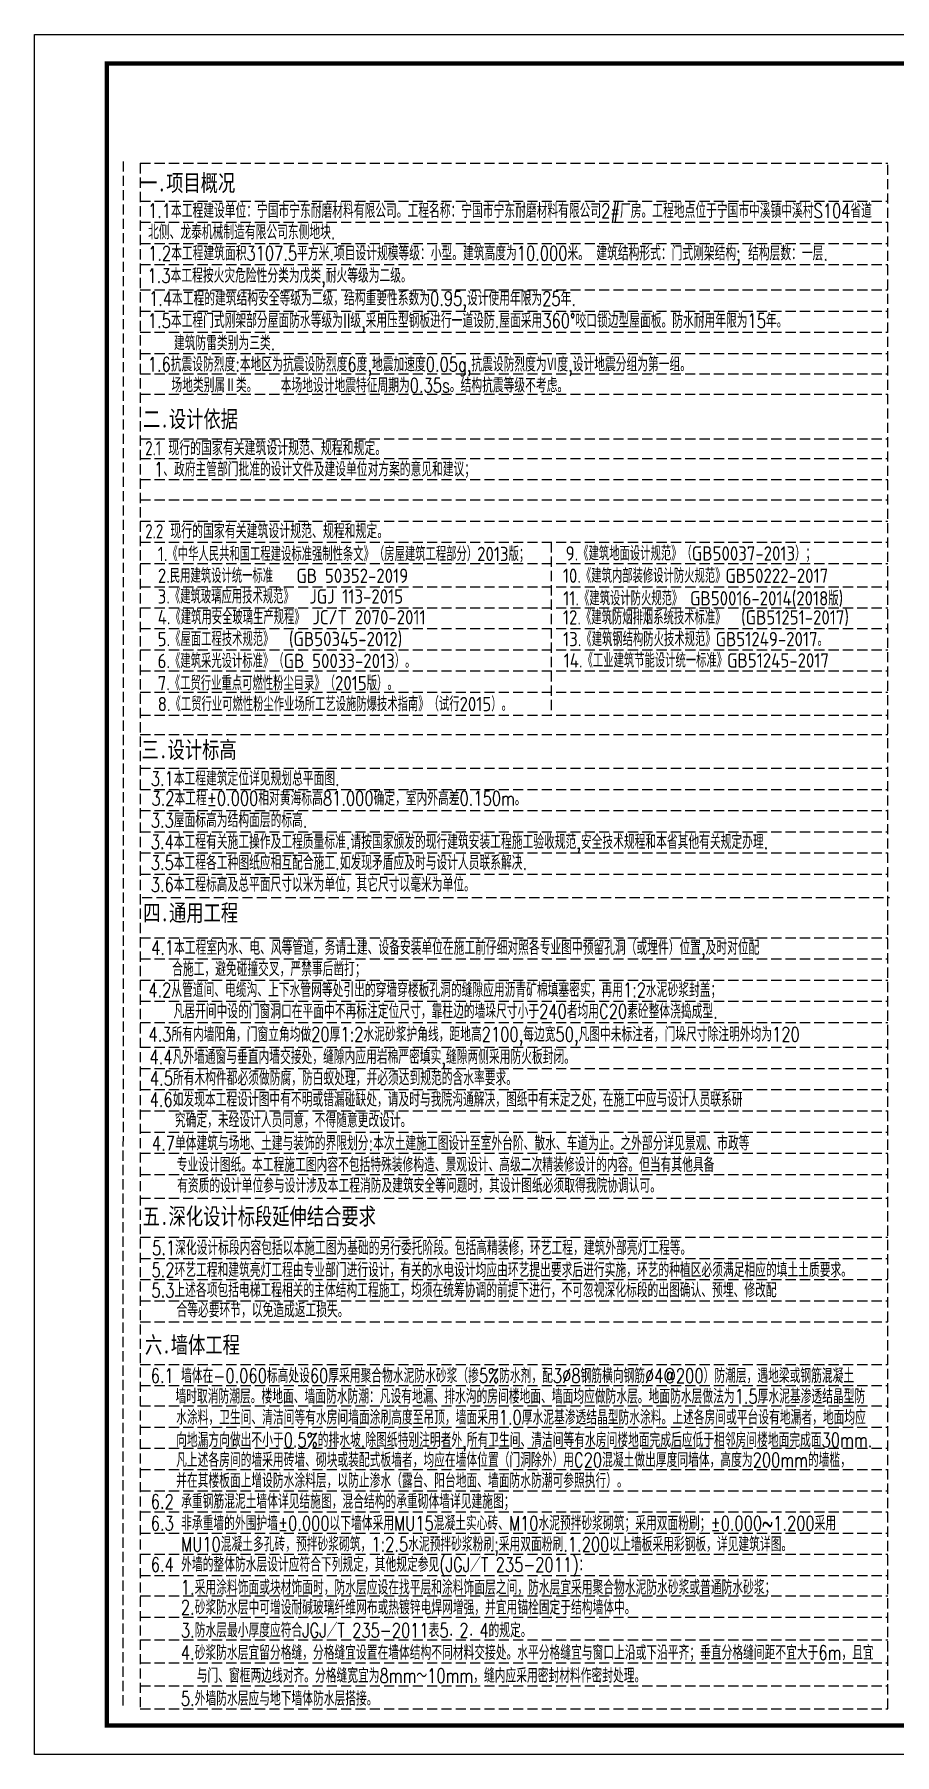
# Model space of a CAD drawing. Extents: x -33967 to 1773478, y -1022458 to -784650.
# Drawn here: x 145189 to 166188, y -826650 to -784650 of the extents above; entities that cross this region are included whole.
import ezdxf

# ---------------------------------------------------------------- set-up
doc = ezdxf.new("R2010")
doc.units = 0
doc.header["$LTSCALE"] = 1000
doc.header["$MEASUREMENT"] = 0
doc.linetypes.add('DASH', pattern=[0.35, 0.25, -0.1])
for name, color, linetype in [('BORDER', 7, 'Continuous'), ('PUB_TITLE', 4, 'Continuous'), ('填充', 251, 'Continuous'), ('文字', 7, 'Continuous')]:
    doc.layers.add(name, color=color, linetype=linetype)
doc.styles.add('C', font='tssdeng.shx', dxfattribs={"height": 3, "bigfont": 'tssdchn.shx'})
doc.styles.add('HZTXT', font='romans.shx', dxfattribs={"width": 0.75, "height": 300, "bigfont": 'HZTXT.shx'})
doc.styles.get("Standard").update_dxf_attribs({"font": 'gbenor.shx', "bigfont": 'gbcbig.shx'})
doc.styles.add('宋体', font='')
doc.styles.get('宋体').set_extended_font_data('SimSun')

msp = doc.modelspace()

# ---------------------------------------------------------------- linework, layer by layer
at = {"layer": 'PUB_TITLE'}
msp.add_lwpolyline([(145189, -784650.2), (204653.6, -784650.2), (204653.6, -826650.2), (145189, -826650.2)], close=True, dxfattribs=at)
at = {"layer": 'PUB_TITLE', "const_width": 106.1}
msp.add_lwpolyline([(146956.7, -825943.1), (146956.7, -785357.3), (203946.5, -785357.3), (203946.5, -825943.1)], close=True, dxfattribs=at)
at = {"layer": '填充', "linetype": 'DASH'}
for p, q in [((147354.1, -787750.4), (147350.3, -825485.6)), ((147774.1, -787795.8), (147770.3, -825531)), ((147774.1, -787795.8), (166021.3, -787795.8)), ((166021.3, -825531), (166021.3, -787795.8)), ((147773.6, -788718), (166020.7, -788718)), ((147773.6, -789235.6), (166020.7, -789235.6)), ((147773.6, -789753.1), (166020.7, -789753.1)), ((147773.6, -790270.7), (166020.7, -790270.7)), ((147773.6, -790888.5), (166020.7, -790888.5)), ((147773.6, -791406), (166020.7, -791406)), ((147773.6, -791923.6), (166020.7, -791923.6)), ((147773.6, -792441.1), (166020.7, -792441.1)), ((147773.6, -792937.7), (166020.7, -792937.7)), ((147773.6, -793434.2), (166020.7, -793434.2)), ((147774.1, -794527.7), (166021.3, -794527.7)), ((147774.1, -795002.1), (166021.3, -795002.1)), ((147774.1, -795519.7), (166021.3, -795519.7)), ((147774.1, -796016.2), (166021.3, -796016.2)), ((147774.1, -796533.8), (166021.3, -796533.8)), ((147774.1, -797051.3), (166021.3, -797051.3)), ((157805.8, -797051.3), (157805.8, -801268.6)), ((147774.1, -797568.9), (166021.3, -797568.9)), ((147774.1, -798137.3), (166021.3, -798137.3)), ((147774.1, -798654.9), (166021.3, -798654.9)), ((147774.1, -799155.2), (166021.3, -799155.2)), ((147774.1, -799672.8), (166021.3, -799672.8)), ((147774.1, -800190.3), (166021.3, -800190.3)), ((147774.1, -800707.9), (166021.3, -800707.9)), ((147774.1, -801268.6), (166021.3, -801268.6)), ((147774.1, -801743), (166021.3, -801743)), ((147774.1, -802565.3), (166021.3, -802565.3)), ((147774.1, -803082.8), (166021.3, -803082.8)), ((147774.1, -803600.4), (166021.3, -803600.4)), ((147774.1, -804118), (166021.3, -804118)), ((147774.1, -804635.5), (166021.3, -804635.5)), ((147774.1, -805153.1), (166021.3, -805153.1)), ((147816.9, -805724.8), (166064, -805724.8)), ((147774.1, -806705.8), (166021.3, -806705.8)), ((147774.1, -807223.3), (166021.3, -807223.3)), ((147774.1, -807740.9), (166021.3, -807740.9)), ((147774.1, -808258.5), (166021.3, -808258.5)), ((147774.1, -808776), (166021.3, -808776)), ((147774.1, -809379.8), (166021.3, -809379.8)), ((147774.1, -809897.4), (166021.3, -809897.4)), ((147774.1, -810415), (166021.3, -810415)), ((147774.1, -810932.5), (166021.3, -810932.5)), ((147774.1, -811450.1), (166021.3, -811450.1)), ((147774.1, -811967.7), (166021.3, -811967.7)), ((147774.1, -812485.2), (166021.3, -812485.2)), ((147774.1, -813065.2), (166021.3, -813065.2)), ((147774.1, -814016.9), (166021.3, -814016.9)), ((147774.1, -814534.5), (166021.3, -814534.5)), ((147774.1, -815052), (166021.3, -815052)), ((147774.1, -815569.6), (166021.3, -815569.6)), ((147774.1, -816087.1), (166021.3, -816087.1)), ((147774.1, -817128.9), (166021.3, -817128.9)), ((147774.1, -817639.8), (166021.3, -817639.8)), ((147774.1, -818136.4), (166021.3, -818136.4)), ((147774.1, -818654), (166021.3, -818654)), ((147774.1, -819171.5), (166021.3, -819171.5)), ((147774.1, -819689.1), (166021.3, -819689.1)), ((147774.1, -820206.6), (166021.3, -820206.6)), ((147774.1, -820724.2), (166021.3, -820724.2)), ((147774.1, -821241.8), (166021.3, -821241.8)), ((147774.1, -821759.3), (166021.3, -821759.3)), ((147774.1, -822276.9), (166021.3, -822276.9)), ((147774.1, -822773.4), (166021.3, -822773.4)), ((147774.1, -823291), (166021.3, -823291)), ((147774.1, -823291), (166021.3, -823291)), ((147774.1, -823851), (166021.3, -823851)), ((147774.1, -824411), (166021.3, -824411)), ((147774.1, -824971), (166021.3, -824971)), ((147774.1, -825531), (166021.3, -825531))]:
    msp.add_line(p, q, dxfattribs=at)

# ---------------------------------------------------------------- texts
at = {"color": 6, "style": 'HZTXT', "width": 0.75}
for s, p in [('1.1本工程建设单位：宁国市宁东耐磨材料有限公司。工程名称：宁国市宁东耐磨材料有限公司2#厂房。工程地点位于宁国市中溪镇中溪村S104省道', (147961.1, -789132.6)), ('北侧、龙泰机械制造有限公司东侧地块.', (147964.5, -789653.6)), ('1.2本工程建筑面积3107.5平方米.项目设计规模等级：小型。建筑高度为10.000米。 建筑结构形式：门式刚架结构; 结构层数：一层.', (147964.9, -790171.2)), ('1.3本工程按火灾危险性分类为戊类,耐火等级为二级。', (147951.3, -790714.7)), ('场地类别属Ⅱ类。', (148534.4, -793387.3)), ('本场地设计地震特征周期为0.35s。结构抗震等级不考虑。', (151202.3, -793392.7))]:
    msp.add_text(s, height=350, dxfattribs=at).set_placement(p)
at = {"color": 4, "style": 'HZTXT', "width": 0.75}
msp.add_text('1.4本工程的建筑结构安全等级为二级，结构重要性系数为0.95,设计使用年限为25年. ', height=350, dxfattribs=at).set_placement((147985.4, -791274.3))
at = {"style": 'HZTXT', "width": 0.75}
for s, p in [('1.5本工程门式刚架部分屋面防水等级为II级,采用压型钢板进行一道设防.屋面采用360°咬口锁边型屋面板。防水耐用年限为15年。', (147958.3, -791816.3)), ('建筑防雷类别为三类.', (148594.9, -792362.7)), ('1.6抗震设防烈度:本地区为抗震设防烈度6度,地震加速度0.05g,抗震设防烈度为Ⅵ度,设计地震分组为第一组。', (147954.8, -792881)), ('1、政府主管部门批准的设计文件及建设单位对方案的意见和建议；', (148108.9, -795444.2)), ('3.1本工程建筑定位详见规划总平面图.', (148029.6, -802994.8)), ('3.2本工程%%P0.000相对黄海标高81.000确定，室内外高差0.150m。', (148046, -803479.8)), ('3.3屋面标高为结构面层的标高.', (148029.5, -804014.1)), ('3.4本工程有关施工操作及工程质量标准.请按国家颁发的现行建筑安装工程施工验收规范,安全技术规程和本省其他有关规定办理.', (148029.3, -804539.8, 0)), ('3.5本工程各工种图纸应相互配合施工.如发现矛盾应及时与设计人员联系解决.', (148029.7, -805049.8, -0.1)), ('3.6本工程标高及总平面尺寸以米为单位，其它尺寸以毫米为单位。', (148028.3, -805582.9)), ('4.1本工程室内水、电、风等管道，务请土建、设备安装单位在施工前仔细对照各专业图中预留孔洞（或埋件）位置,及时对位配', (148036.3, -807123.2)), ('合施工，避免碰撞交叉，严禁事后凿打；', (148550.8, -807646)), ('4.2从管道间、电缆沟、上下水管网等处引出的穿墙穿楼板孔洞的缝隙应用沥青矿棉填塞密实，再用1:2水泥砂浆封盖；', (147969.3, -808156.5)), ('凡居开间中设的门窗洞口在平面中不再标注定位尺寸，靠柱边的墙垛尺寸小于240者均用C20素砼整体浇捣成型.', (148585.2, -808678.5)), ('4.3所有内墙阳角，门窗立角均做20厚1:2水泥砂浆护角线，距地高2100,每边宽50,凡图中未标注者，门垛尺寸除注明外均为120', (147972.2, -809240.2)), ('4.4凡外墙通窗与垂直内墙交接处，缝隙内应用岩棉严密填实,缝隙两侧采用防火板封闭。', (147998.3, -809792.4)), ('4.5所有木构件都必须做防腐，防白蚁处理，并必须达到规范的含水率要求。', (148008.2, -810312.9)), ('4.6如发现本工程设计图中有不明或错漏碰缺处，请及时与我院沟通解决，图纸中有未定之处，在施工中应与设计人员联系研', (148001.9, -810832.3)), ('究确定，未经设计人员同意，不得随意更改设计。', (148618.1, -811339.1)), ('4.7单体建筑与场地、土建与装饰的界限划分:本次土建施工图设计至室外台阶、散水、车道为止。之外部分详见景观、市政等', (148058.3, -811898)), ('专业设计图纸。本工程施工图内容不包括特殊装修构造、景观设计、高级二次精装修设计的内容。但当有其他具备', (148664.2, -812424.5)), ('有资质的设计单位参与设计涉及本工程消防及建筑安全等问题时，其设计图纸必须取得我院协调认可。', (148673.7, -812934.1)), ('5.1深化设计标段内容包括以本施工图为基础的另行委托阶段。包括高精装修，环艺工程，建筑外部亮灯工程等。', (148063, -814452.8, -26556.5)), ('5.2环艺工程和建筑亮灯工程由专业部门进行设计，有关的水电设计均应由环艺提出要求后进行实施，环艺的种植区必须满足相应的填土土质要求。', (148047.4, -814993.8, -26556.5)), ('5.3上述各项包括电梯工程相关的主体结构工程施工，均须在统筹协调的前提下进行，不可忽视深化标段的出图确认、预埋、修改配', (148044.9, -815486.5, -26556.5)), ('合等必要环节，以免造成返工损失。', (148658, -815976.8, -26556.5)), ('6.1 墙体在-0.060标高处设60厚采用聚合物水泥防水砂浆（掺5%%%防水剂，配3%%C8钢筋横向钢筋%%C4@200）防潮层，遇地梁或钢筋混凝土', (148028.7, -817575.9)), ('墙时取消防潮层。楼地面、墙面防水防潮：凡设有地漏、排水沟的房间楼地面、墙面均应做防水层。地面防水层做法为1.5厚水泥基渗透结晶型防', (148632.8, -818079.6)), ('水涂料，卫生间、清洁间等有水房间墙面涂刷高度至吊顶，墙面采用1.0厚水泥基渗透结晶型防水涂料。上述各房间或平台设有地漏者，地面均应', (148648.9, -818592.9)), ('向地漏方向做出不小于0.5%%%的排水坡.除图纸特别注明者外,所有卫生间、清洁间等有水房间楼地面完成后应低于相邻房间楼地面完成面30mm.', (148648.9, -819142.9)), ('凡上述各房间的墙采用砖墙、砌块或装配式板墙者，均应在墙体位置（门洞除外）用C20混凝土做出厚度同墙体，高度为200mm的墙槛，', (148648.9, -819633.4)), ('并在其楼板面上增设防水涂料层，以防止渗水（露台、阳台地面、墙面防水防潮可参照执行）。', (148648.9, -820138.4)), ('6.2 承重钢筋混泥土墙体详见结施图，混合结构的承重砌体墙详见建施图；', (148029.2, -820646.3))]:
    msp.add_text(s, height=350, dxfattribs=at).set_placement(p)
at = {"color": 7}
for s, p in [('1.《中华人民共和国工程建设标准强制性条文》（房屋建筑工程部分）2013版；', (148200.2, -797509.9)), ('9.《建筑地面设计规范》（GB50037-2013）；', (158158.5, -797497.1)), ('3.《建筑玻璃应用技术规范》  JGJ 113-2015', (148199.2, -798547.6, -1902.8)), ('4.《建筑用安全玻璃生产规程》 JC/T 2070-2011', (148198.2, -799055.7, -1902.8)), ('5.《屋面工程技术规范》  (GB50345-2012)', (148198.2, -799587.2, -1902.8)), ('6.《建筑采光设计标准》（GB 50033-2013）。', (148196.9, -800122.5)), ('7.《工贸行业重点可燃性粉尘目录》（2015版）。', (148199.2, -800663.6)), ('8.《工贸行业可燃性粉尘作业场所工艺设施防爆技术指南》（试行2015）。', (148199.2, -801175.1))]:
    msp.add_text(s, height=350, dxfattribs=at).set_placement(p)
at = {"color": 3}
for s, p in [('2.民用建筑设计统一标准   GB 50352-2019', (148203.8, -798042.8, -1902.8)), ('10.《建筑内部装修设计防火规范》GB50222-2017', (158089.8, -798042, -1902.8)), ('11.《建筑设计防火规范》 GB50016-2014(2018版)', (158098.1, -798593.5)), ('12.《建筑防烟排烟系统技术标准》  (GB51251-2017)', (158091.5, -799059, -1902.8)), ('13.《建筑钢结构防火技术规范》GB51249-2017。', (158094.9, -799589.8, -1902.8)), ('14.《工业建筑节能设计统一标准》GB51245-2017', (158109.7, -800110.2, -1902.8))]:
    msp.add_text(s, height=350, dxfattribs=at).set_placement(p)
at = {"color": 3, "style": 'HZTXT', "width": 0.75}
for s, p in [('6.3 非承重墙的外围护墙%%P0.000以下墙体采用MU15混凝土实心砖、M10水泥预拌砂浆砌筑；采用双面粉刷；%%P0.000~1.200采用', (148029.2, -821177.1)), ('MU10混凝土多孔砖，预拌砂浆砌筑，1:2.5水泥预拌砂浆粉刷;采用双面粉刷.1.200以上墙板采用彩钢板，详见建筑详图。', (148770.2, -821690.5))]:
    msp.add_text(s, height=350, dxfattribs=at).set_placement(p)
at = {"color": 1, "style": 'HZTXT', "width": 0.75}
for s, p in [('6.4 外墙的整体防水层设计应符合下列规定，其他规定参见(JGJ／T 235-2011)：', (148029.9, -822186.1)), ('1.采用涂料饰面或块材饰面时，防水层应设在找平层和涂料饰面层之间，防水层宜采用聚合物水泥防水砂浆或普通防水砂浆；', (148764.7, -822742.7)), ('2.砂浆防水层中可增设耐碱玻璃纤维网布或热镀锌电焊网增强，并宜用锚栓固定于结构墙体中。', (148764.7, -823230.6)), ('3.防水层最小厚度应符合JGJ／T 235-2011表5．2．4的规定。 ', (148764.7, -823790.6)), ('4.砂浆防水层宜留分格缝，分格缝宜设置在墙体结构不同材料交接处。水平分格缝宜与窗口上沿或下沿平齐；垂直分格缝间距不宜大于6m，且宜', (148764.7, -824336.7)), ('与门、窗框两边线对齐。分格缝宽宜为8mm～10mm，缝内应采用密封材料作密封处理。', (149151.3, -824896.7)), ('5.外墙防水层应与地下墙体防水层搭接。', (148764.7, -825456.7))]:
    msp.add_text(s, height=350, dxfattribs=at).set_placement(p)
at = {"layer": 'BORDER', "color": 3, "style": '宋体', "width": 0.75}
for s, height, p in [('一.项目概况', 412.21, (147772.7, -788481)), ('二.设计依据', 412.21, (147840.3, -794246.1)), ('三.设计标高', 412.21, (147806.9, -802322)), ('四.通用工程', 412.21, (147843.3, -806302.5)), ('五.深化设计标段延伸结合要求', 412.213, (147833, -813711.9, -26556.5)), ('六.墙体工程', 412.21, (147886.4, -816851))]:
    msp.add_text(s, height=height, dxfattribs=at).set_placement(p)
at = {"layer": '文字', "style": 'C', "width": 0.8}
for s, p in [('2.1 现行的国家有关建筑设计规范、规程和规定。', (147893.2, -794928.5)), ('2.2 现行的国家有关建筑设计规范、规程和规定。', (147893.2, -796956.7))]:
    msp.add_text(s, height=350, dxfattribs=at).set_placement(p)

doc.saveas('drawing.dxf')
